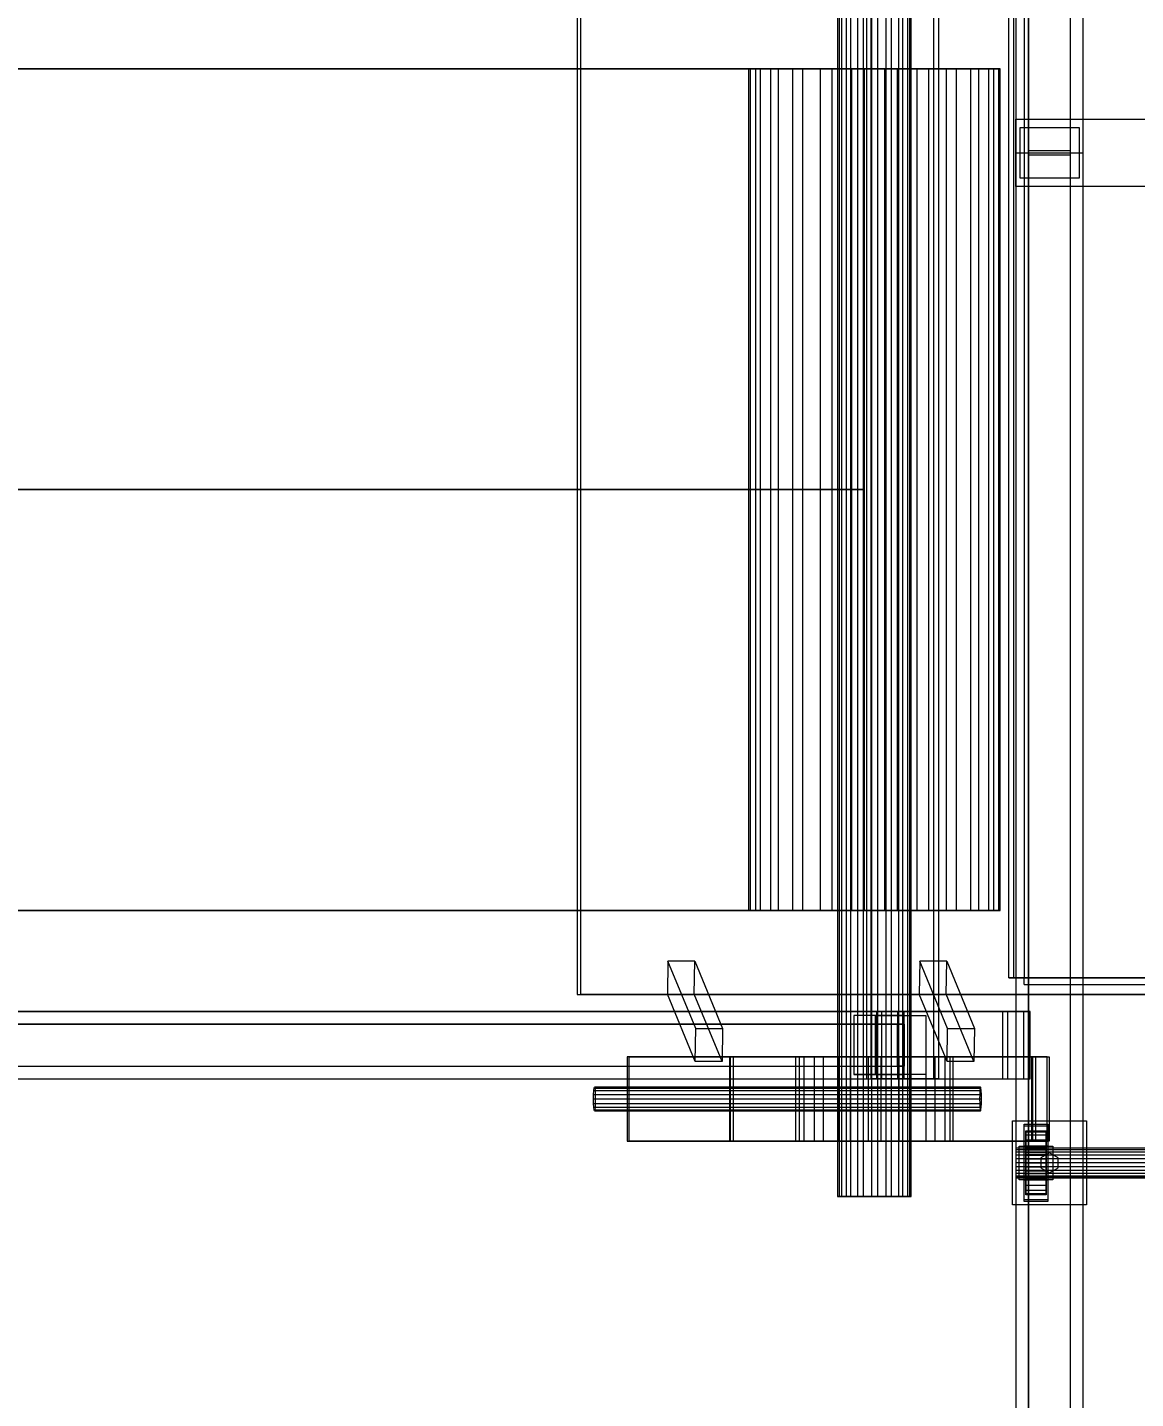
# Model space of a CAD drawing. Header units: millimetres. Extents: x -1970 to 34302, y -65268 to 6837.
# Drawn here: x 31445 to 32103, y -18540 to -17726 of the extents above; entities that cross this region are included whole.
import ezdxf

# ---------------------------------------------------------------- set-up
doc = ezdxf.new("R2010")
doc.units = ezdxf.units.MM
for name, color, linetype, lineweight in [('COTAS_P', 1, 'Continuous', 0), ('superior_C07', 7, 'Continuous', 0), ('superior_tolva_provisional', 7, 'Continuous', 0)]:
    doc.layers.add(name, color=color, linetype=linetype, lineweight=lineweight)
doc.dimstyles.new('R19_100', dxfattribs={"dimtxt": 250, "dimasz": 150, "dimexe": 150, "dimexo": 80, "dimgap": 100, "dimtad": 1, "dimtih": 1, "dimtoh": 1, "dimdsep": 46, "dimcen": 0.09, "dimadec": 0, "dimazin": 0, "dimtfac": 1, "dimtdec": 4, "dimtofl": 0, "dimtmove": 0, "dimatfit": 3, "dimfxl": 1, "dimtolj": 1, "dimtzin": 0, "dimarcsym": 0})

# ---------------------------------------------------------------- blocks, each defined once
blk = doc.blocks.new('*D33')
at = {"layer": 'COTAS_P', "color": 0, "lineweight": -2, "transparency": 16777216}
for p, q in [((32048.08, -17196), (31278.08, -17196)), ((31428.08, -18654), (31428.08, -17346)), ((32048.08, -18804), (31278.08, -18804))]:
    blk.add_line(p, q, dxfattribs=at)
at = {"layer": 'COTAS_P', "color": 0, "transparency": 16777216}
for points in [[(31403.08, -17346), (31453.08, -17346), (31428.08, -17196)], [(31403.08, -18654), (31453.08, -18654), (31428.08, -18804)]]:
    blk.add_solid(points, dxfattribs=at)
at = {"layer": 'Defpoints', "color": 0, "transparency": 16777216}
for p in [(31428.08, -17196), (32128.08, -17196), (32128.08, -18804)]:
    blk.add_point(p, dxfattribs=at)

msp = doc.modelspace()

# ---------------------------------------------------------------- linework, layer by layer
at = {"layer": 'superior_C07'}
for p, q in [((31926.155, -17580), (31926.155, -18420)), ((31927.146, -17580), (31927.146, -18420)), ((31928.501, -17580), (31928.501, -18420)), ((31931.326, -17580), (31931.326, -18420)), ((31933.829, -17580), (31933.829, -18420)), ((31938.056, -17580), (31938.056, -18420)), ((31941.327, -17580), (31941.327, -18420)), ((31946.313, -17580), (31946.313, -18420)), ((31949.853, -17580), (31949.853, -18420)), ((31954.84, -17580), (31954.84, -18420)), ((31958.11, -17580), (31958.11, -18420)), ((31962.338, -17580), (31962.338, -18420)), ((31964.841, -17580), (31964.841, -18420)), ((31967.665, -17580), (31967.665, -18420)), ((31969.02, -17580), (31969.02, -18420)), ((31970.012, -18420), (31970.012, -17580)), ((31943.435, -17650), (31943.435, -18350)), ((31946.252, -18350), (31946.252, -17650)), ((31983.306, -18350), (31983.306, -17650)), ((31986.122, -17650), (31986.122, -18350)), ((31771.705, -17700), (31771.705, -18300)), ((31773.717, -18300), (31773.717, -17700)), ((27618.221, -17750), (31954.118, -17750)), ((31954.52, -17750), (27618.623, -17750)), ((30885.003, -17750), (31941.566, -17750)), ((31942.049, -17750), (30885.485, -17750)), ((31877.436, -17750), (31873.326, -17750)), ((31873.326, -17750), (31874.312, -17750)), ((31873.326, -17750), (31873.326, -18250)), ((31874.312, -17750), (31880.325, -17750)), ((31874.312, -17750), (31874.312, -18250)), ((31886.359, -17750), (31877.436, -17750)), ((31877.436, -17750), (31877.436, -18250)), ((31880.325, -17750), (31890.955, -17750)), ((31880.325, -17750), (31880.325, -18250)), ((31899.489, -17750), (31886.359, -17750)), ((31886.359, -17750), (31886.359, -18250)), ((31890.955, -17750), (31905.479, -17750)), ((31890.955, -17750), (31890.955, -18250)), ((31915.931, -17750), (31899.489, -17750)), ((31899.489, -17750), (31899.489, -18250)), ((31905.479, -17750), (31922.906, -17750)), ((31905.479, -17750), (31905.479, -18250)), ((31934.564, -17750), (31915.931, -17750)), ((31915.931, -17750), (31915.931, -18250)), ((31922.906, -17750), (31942.049, -17750)), ((31922.906, -17750), (31922.906, -18250)), ((31954.118, -17750), (31934.564, -17750)), ((31934.564, -17750), (31934.564, -18250)), ((31941.566, -17750), (31941.566, -18000)), ((31941.566, -17750), (31942.049, -17750)), ((31942.049, -18000), (31942.049, -17750)), ((31942.049, -17750), (31961.603, -17750)), ((31942.049, -17750), (31942.049, -18250)), ((31954.118, -17750), (31954.118, -18250)), ((31954.52, -17750), (31954.118, -17750)), ((31973.261, -17750), (31954.118, -17750)), ((31954.52, -18250), (31954.52, -17750)), ((31961.603, -17750), (31980.236, -17750)), ((31961.603, -17750), (31961.603, -18250)), ((31990.688, -17750), (31973.261, -17750)), ((31973.261, -17750), (31973.261, -18250)), ((31980.236, -17750), (31996.677, -17750)), ((31980.236, -17750), (31980.236, -18250)), ((32005.211, -17750), (31990.688, -17750)), ((31990.688, -17750), (31990.688, -18250)), ((31996.677, -17750), (32009.807, -17750)), ((31996.677, -17750), (31996.677, -18250)), ((32015.842, -17750), (32005.211, -17750)), ((32005.211, -17750), (32005.211, -18250)), ((32009.807, -17750), (32018.731, -17750)), ((32009.807, -17750), (32009.807, -18250)), ((32021.855, -17750), (32015.842, -17750)), ((32015.842, -17750), (32015.842, -18250)), ((32018.731, -17750), (32022.84, -17750)), ((32018.731, -17750), (32018.731, -18250)), ((32022.84, -17750), (32021.855, -17750)), ((32021.855, -17750), (32021.855, -18250)), ((32022.84, -18250), (32022.84, -17750)), ((30885.003, -18000), (31941.566, -18000)), ((31942.049, -18000), (30885.485, -18000)), ((31941.566, -18000), (31941.566, -18250)), ((31942.049, -18000), (31941.566, -18000)), ((31942.049, -18250), (31942.049, -18000)), ((31954.118, -18250), (27618.221, -18250)), ((27618.623, -18250), (31954.52, -18250)), ((30885.003, -18250), (31941.566, -18250)), ((30885.485, -18250), (31942.049, -18250)), ((31874.312, -18250), (31873.326, -18250)), ((31873.326, -18250), (31877.436, -18250)), ((31880.325, -18250), (31874.312, -18250)), ((31877.436, -18250), (31886.359, -18250)), ((31890.955, -18250), (31880.325, -18250)), ((31886.359, -18250), (31899.489, -18250)), ((31905.479, -18250), (31890.955, -18250)), ((31899.489, -18250), (31915.931, -18250)), ((31922.906, -18250), (31905.479, -18250)), ((31915.931, -18250), (31934.564, -18250)), ((31942.049, -18250), (31922.906, -18250)), ((31934.564, -18250), (31954.118, -18250)), ((31941.566, -18250), (31942.049, -18250)), ((31961.603, -18250), (31942.049, -18250)), ((31954.118, -18250), (31954.52, -18250)), ((31954.118, -18250), (31973.261, -18250)), ((31980.236, -18250), (31961.603, -18250)), ((31973.261, -18250), (31990.688, -18250)), ((31996.677, -18250), (31980.236, -18250)), ((31990.688, -18250), (32005.211, -18250)), ((32009.807, -18250), (31996.677, -18250)), ((32005.211, -18250), (32015.842, -18250)), ((32018.731, -18250), (32009.807, -18250)), ((32015.842, -18250), (32021.855, -18250)), ((32022.84, -18250), (32018.731, -18250)), ((32021.855, -18250), (32022.84, -18250)), ((31825.542, -18280.185), (31825.233, -18299.815)), ((31841.49, -18280.185), (31825.542, -18280.185)), ((31842.036, -18320.185), (31825.542, -18280.185)), ((31841.181, -18299.815), (31841.49, -18280.185)), ((31841.49, -18280.185), (31857.984, -18320.185)), ((31975.055, -18280.185), (31974.747, -18299.815)), ((31991.003, -18280.185), (31975.055, -18280.185)), ((31991.549, -18320.185), (31975.055, -18280.185)), ((31990.695, -18299.815), (31991.003, -18280.185)), ((31991.003, -18280.185), (32007.498, -18320.185)), ((31771.705, -18300), (32329.89, -18300)), ((31771.705, -18300), (31773.717, -18300)), ((32331.901, -18300), (31773.717, -18300)), ((31825.233, -18299.815), (31841.181, -18299.815)), ((31841.728, -18339.815), (31825.233, -18299.815)), ((31857.676, -18339.815), (31841.181, -18299.815)), ((31974.747, -18299.815), (31990.695, -18299.815)), ((31991.241, -18339.815), (31974.747, -18299.815)), ((32007.189, -18339.815), (31990.695, -18299.815)), ((31201.392, -18317.5), (31961.834, -18317.5)), ((31949.29, -18310), (31201.722, -18310)), ((31204.94, -18310), (31952.509, -18310)), ((31965.712, -18317.5), (31205.27, -18317.5)), ((31961.761, -18310), (31214.193, -18310)), ((31218.216, -18310), (31965.784, -18310)), ((31965.851, -18312.5), (31935.948, -18312.5)), ((31935.948, -18312.5), (31935.948, -18347.5)), ((31948.822, -18312.5), (31935.948, -18312.5)), ((31948.822, -18347.5), (31948.822, -18312.5)), ((31948.822, -18312.5), (31978.724, -18312.5)), ((31949.29, -18310), (31949.29, -18350)), ((31952.509, -18310), (31949.29, -18310)), ((32024.047, -18310), (31949.29, -18310)), ((31952.509, -18350), (31952.509, -18310)), ((31952.509, -18310), (32027.265, -18310)), ((31961.761, -18310), (31961.761, -18350)), ((31965.784, -18310), (31961.761, -18310)), ((32036.518, -18310), (31961.761, -18310)), ((31961.834, -18342.5), (31961.834, -18317.5)), ((31961.834, -18317.5), (31965.712, -18317.5)), ((31965.712, -18317.5), (31965.712, -18342.5)), ((31965.784, -18350), (31965.784, -18310)), ((31965.784, -18310), (32040.541, -18310)), ((31965.851, -18347.5), (31965.851, -18312.5)), ((31965.851, -18312.5), (31978.724, -18312.5)), ((31978.724, -18312.5), (31978.724, -18347.5)), ((32024.047, -18310), (32024.047, -18350)), ((32027.265, -18310), (32024.047, -18310)), ((32027.265, -18350), (32027.265, -18310)), ((32036.518, -18310), (32036.518, -18350)), ((32040.541, -18310), (32036.518, -18310)), ((32040.541, -18350), (32040.541, -18310)), ((31841.728, -18339.815), (31842.036, -18320.185)), ((31842.036, -18320.185), (31857.984, -18320.185)), ((31857.984, -18320.185), (31857.676, -18339.815)), ((31991.241, -18339.815), (31991.549, -18320.185)), ((31991.549, -18320.185), (32007.498, -18320.185)), ((32007.498, -18320.185), (32007.189, -18339.815)), ((31201.392, -18342.5), (31961.834, -18342.5)), ((31205.27, -18342.5), (31965.712, -18342.5)), ((32050.575, -18337), (31801.386, -18337)), ((31801.386, -18337), (31801.386, -18387)), ((31802.593, -18337), (31801.386, -18337)), ((31802.593, -18387), (31802.593, -18337)), ((31802.593, -18337), (32051.782, -18337)), ((31857.676, -18339.815), (31841.728, -18339.815)), ((32041.493, -18337), (31862.076, -18337)), ((31862.076, -18337), (31862.076, -18387)), ((31862.559, -18337), (31862.076, -18337)), ((32041.814, -18337), (31862.398, -18337)), ((31862.398, -18337), (31862.398, -18387)), ((31864.41, -18337), (31862.398, -18337)), ((31862.559, -18387), (31862.559, -18337)), ((31862.559, -18337), (32041.975, -18337)), ((31864.41, -18387), (31864.41, -18337)), ((31864.41, -18337), (32043.826, -18337)), ((31906.249, -18337), (31901.236, -18337)), ((31901.236, -18337), (31903.355, -18337)), ((31901.236, -18337), (31901.236, -18387)), ((31903.355, -18337), (31912.283, -18337)), ((31903.355, -18337), (31903.355, -18387)), ((31917.631, -18337), (31906.249, -18337)), ((31906.249, -18337), (31906.249, -18387)), ((31912.283, -18337), (31926.662, -18337)), ((31912.283, -18337), (31912.283, -18387)), ((31933.649, -18337), (31917.631, -18337)), ((31917.631, -18337), (31917.631, -18387)), ((31926.662, -18337), (31944.302, -18337)), ((31926.662, -18337), (31926.662, -18387)), ((31951.865, -18337), (31933.649, -18337)), ((31933.649, -18337), (31933.649, -18387)), ((31944.302, -18337), (31962.517, -18337)), ((31944.302, -18337), (31944.302, -18387)), ((31969.505, -18337), (31951.865, -18337)), ((31951.865, -18337), (31951.865, -18387)), ((31965.712, -18342.5), (31961.834, -18342.5)), ((31962.517, -18337), (31978.536, -18337)), ((31962.517, -18337), (31962.517, -18387)), ((31983.884, -18337), (31969.505, -18337)), ((31969.505, -18337), (31969.505, -18387)), ((31978.536, -18337), (31989.918, -18337)), ((31978.536, -18337), (31978.536, -18387)), ((31992.812, -18337), (31983.884, -18337)), ((31983.884, -18337), (31983.884, -18387)), ((31989.918, -18337), (31994.931, -18337)), ((31989.918, -18337), (31989.918, -18387)), ((32007.189, -18339.815), (31991.241, -18339.815)), ((31994.931, -18337), (31992.812, -18337)), ((31992.812, -18337), (31992.812, -18387)), ((31994.931, -18387), (31994.931, -18337)), ((32041.493, -18387), (32041.493, -18337)), ((32041.493, -18337), (32041.975, -18337)), ((32041.814, -18387), (32041.814, -18337)), ((32041.814, -18337), (32043.826, -18337)), ((32041.975, -18337), (32041.975, -18387)), ((32043.826, -18337), (32043.826, -18387)), ((32050.575, -18387), (32050.575, -18337)), ((32050.575, -18337), (32051.782, -18337)), ((32051.782, -18337), (32051.782, -18387)), ((31201.722, -18350), (31949.29, -18350)), ((31204.94, -18350), (31952.509, -18350)), ((31214.193, -18350), (31961.761, -18350)), ((31218.216, -18350), (31965.784, -18350)), ((31935.948, -18347.5), (31965.851, -18347.5)), ((31948.822, -18347.5), (31935.948, -18347.5)), ((31943.435, -18350), (31983.306, -18350)), ((31943.435, -18350), (31946.252, -18350)), ((31986.122, -18350), (31946.252, -18350)), ((31978.724, -18347.5), (31948.822, -18347.5)), ((31949.29, -18350), (31952.509, -18350)), ((31949.29, -18350), (32024.047, -18350)), ((31952.509, -18350), (32027.265, -18350)), ((31961.761, -18350), (31965.784, -18350)), ((31961.761, -18350), (32036.518, -18350)), ((31965.784, -18350), (32040.541, -18350)), ((31978.724, -18347.5), (31965.851, -18347.5)), ((31986.122, -18350), (31983.306, -18350)), ((32024.047, -18350), (32027.265, -18350)), ((32036.518, -18350), (32040.541, -18350)), ((31781.332, -18359.321), (31781.455, -18357.05)), ((31781.455, -18357.05), (31781.637, -18355.533)), ((31781.455, -18357.05), (32010.709, -18357.05)), ((31781.637, -18355.533), (31781.853, -18355)), ((31781.637, -18355.533), (32010.892, -18355.533)), ((31781.853, -18355), (31782.068, -18355.533)), ((32011.107, -18355), (31781.853, -18355)), ((31782.068, -18355.533), (31782.251, -18357.05)), ((31782.068, -18355.533), (32011.323, -18355.533)), ((31782.251, -18357.05), (31782.373, -18359.321)), ((31782.251, -18357.05), (32011.505, -18357.05)), ((32010.709, -18357.05), (32010.587, -18359.321)), ((32010.892, -18355.533), (32010.709, -18357.05)), ((32011.107, -18355), (32010.892, -18355.533)), ((32011.323, -18355.533), (32011.107, -18355)), ((32011.505, -18357.05), (32011.323, -18355.533)), ((32011.627, -18359.321), (32011.505, -18357.05)), ((31781.29, -18362), (31781.332, -18359.321)), ((31781.332, -18364.679), (31781.29, -18362)), ((31781.29, -18362), (32010.544, -18362)), ((31781.332, -18359.321), (32010.587, -18359.321)), ((31781.455, -18366.95), (31781.332, -18364.679)), ((31781.332, -18364.679), (32010.587, -18364.679)), ((31781.637, -18368.467), (31781.455, -18366.95)), ((31781.455, -18366.95), (32010.709, -18366.95)), ((31782.251, -18366.95), (31782.068, -18368.467)), ((31782.373, -18364.679), (31782.251, -18366.95)), ((31782.251, -18366.95), (32011.505, -18366.95)), ((31782.373, -18359.321), (31782.416, -18362)), ((31782.373, -18359.321), (32011.627, -18359.321)), ((31782.416, -18362), (31782.373, -18364.679)), ((31782.373, -18364.679), (32011.627, -18364.679)), ((31782.416, -18362), (32011.67, -18362)), ((32010.587, -18359.321), (32010.544, -18362)), ((32010.544, -18362), (32010.587, -18364.679)), ((32010.587, -18364.679), (32010.709, -18366.95)), ((32010.709, -18366.95), (32010.892, -18368.467)), ((32011.323, -18368.467), (32011.505, -18366.95)), ((32011.505, -18366.95), (32011.627, -18364.679)), ((32011.67, -18362), (32011.627, -18359.321)), ((32011.627, -18364.679), (32011.67, -18362)), ((31781.853, -18369), (31781.637, -18368.467)), ((31781.637, -18368.467), (32010.892, -18368.467)), ((31782.068, -18368.467), (31781.853, -18369)), ((31781.853, -18369), (32011.107, -18369)), ((31782.068, -18368.467), (32011.323, -18368.467)), ((32010.892, -18368.467), (32011.107, -18369)), ((32011.107, -18369), (32011.323, -18368.467)), ((31801.386, -18387), (32050.575, -18387)), ((31801.386, -18387), (31802.593, -18387)), ((32051.782, -18387), (31802.593, -18387)), ((31862.076, -18387), (32041.493, -18387)), ((31862.076, -18387), (31862.559, -18387)), ((31862.398, -18387), (32041.814, -18387)), ((31862.398, -18387), (31864.41, -18387)), ((32041.975, -18387), (31862.559, -18387)), ((32043.826, -18387), (31864.41, -18387)), ((31903.355, -18387), (31901.236, -18387)), ((31901.236, -18387), (31906.249, -18387)), ((31912.283, -18387), (31903.355, -18387)), ((31906.249, -18387), (31917.631, -18387)), ((31926.662, -18387), (31912.283, -18387)), ((31917.631, -18387), (31933.649, -18387)), ((31944.302, -18387), (31926.662, -18387)), ((31933.649, -18387), (31951.865, -18387)), ((31962.517, -18387), (31944.302, -18387)), ((31951.865, -18387), (31969.505, -18387)), ((31978.536, -18387), (31962.517, -18387)), ((31969.505, -18387), (31983.884, -18387)), ((31989.918, -18387), (31978.536, -18387)), ((31983.884, -18387), (31992.812, -18387)), ((31994.931, -18387), (31989.918, -18387)), ((31992.812, -18387), (31994.931, -18387)), ((32041.975, -18387), (32041.493, -18387)), ((32043.826, -18387), (32041.814, -18387)), ((32051.782, -18387), (32050.575, -18387)), ((31927.146, -18420), (31926.155, -18420)), ((31926.155, -18420), (31928.501, -18420)), ((31931.326, -18420), (31927.146, -18420)), ((31928.501, -18420), (31933.829, -18420)), ((31938.056, -18420), (31931.326, -18420)), ((31933.829, -18420), (31941.327, -18420)), ((31946.313, -18420), (31938.056, -18420)), ((31941.327, -18420), (31949.853, -18420)), ((31954.84, -18420), (31946.313, -18420)), ((31949.853, -18420), (31958.11, -18420)), ((31962.338, -18420), (31954.84, -18420)), ((31958.11, -18420), (31964.841, -18420)), ((31967.665, -18420), (31962.338, -18420)), ((31964.841, -18420), (31969.02, -18420)), ((31970.012, -18420), (31967.665, -18420)), ((31969.02, -18420), (31970.012, -18420))]:
    msp.add_line(p, q, dxfattribs=at)
at = {"layer": 'superior_tolva_provisional'}
for p, q in [((32039.583, -16598.878), (32039.583, -17798.878)), ((32064.583, -17798.878), (32064.583, -16598.878)), ((32032.083, -16600), (32032.083, -17800)), ((32039.583, -17801.122), (32039.583, -16601.122)), ((32064.583, -17801.122), (32064.583, -16601.122)), ((32072.083, -17800), (32072.083, -16600)), ((32027.891, -18290), (32027.891, -17710)), ((32030.955, -18290), (32030.955, -17710)), ((32037.083, -17710), (32037.083, -18290)), ((32032.083, -17820), (32032.083, -17780)), ((32032.083, -17780), (34232.083, -17780)), ((32034.583, -17785), (32069.583, -17785)), ((32034.583, -17815), (32034.583, -17785)), ((32069.583, -17785), (32069.583, -17815)), ((32032.083, -17800), (32072.083, -17800)), ((32032.083, -17800), (32032.083, -19000)), ((32064.583, -17798.878), (32039.583, -17798.878)), ((32039.583, -17798.878), (32039.583, -17801.122)), ((32039.583, -18998.878), (32039.583, -17798.878)), ((32039.583, -17801.122), (32064.583, -17801.122)), ((32039.583, -17801.122), (32039.583, -19001.122)), ((32064.583, -17801.122), (32064.583, -17798.878)), ((32064.583, -18998.878), (32064.583, -17798.878)), ((32064.583, -19001.122), (32064.583, -17801.122)), ((32072.083, -19000), (32072.083, -17800)), ((34232.083, -17820), (32032.083, -17820)), ((32069.583, -17815), (32034.583, -17815)), ((32294.724, -18290), (32027.891, -18290)), ((32027.891, -18290), (32030.955, -18290)), ((32297.789, -18290), (32030.955, -18290)), ((32030.955, -18290), (32037.083, -18290)), ((32037.083, -18290), (32303.917, -18290)), ((32037.083, -18294), (32037.083, -18290)), ((32037.083, -18294), (32303.917, -18294)), ((32030.083, -18425), (32030.083, -18375)), ((32030.083, -18375), (32074.083, -18375)), ((32074.083, -18375), (32074.083, -18425)), ((32037.083, -18423), (32037.083, -18377)), ((32037.083, -18377), (32051.083, -18377)), ((32037.083, -18390), (32037.083, -18378)), ((32037.083, -18378), (32051.083, -18378)), ((32038.083, -18391), (32038.083, -18381)), ((32038.083, -18381), (32038.083, -18381.647)), ((32038.083, -18381), (32050.083, -18381)), ((32038.083, -18381.647), (32038.083, -18391.307)), ((32050.083, -18381.647), (32038.083, -18381.647)), ((32038.083, -18381.647), (32038.083, -18383.546)), ((32050.083, -18381.647), (32050.083, -18381)), ((32050.083, -18381), (32050.083, -18391)), ((32050.083, -18391.307), (32050.083, -18381.647)), ((32050.083, -18383.546), (32050.083, -18381.647)), ((32051.083, -18377), (32051.083, -18423)), ((32051.083, -18378), (32051.083, -18390)), ((32032.083, -18391), (32032.083, -18391.307)), ((32032.083, -18391), (34232.083, -18391)), ((32032.083, -18391.307), (32032.083, -18392.206)), ((34232.083, -18391.307), (32032.083, -18391.307)), ((32034.083, -18410), (32034.083, -18390)), ((32034.083, -18390), (32054.083, -18390)), ((32051.083, -18390), (32037.083, -18390)), ((32038.083, -18383.546), (32038.083, -18392.206)), ((32050.083, -18383.546), (32038.083, -18383.546)), ((32038.083, -18383.546), (32038.083, -18386.565)), ((32038.083, -18386.565), (32038.083, -18393.636)), ((32050.083, -18386.565), (32038.083, -18386.565)), ((32038.083, -18386.565), (32038.083, -18390.5)), ((32038.083, -18390.5), (32038.083, -18395.5)), ((32050.083, -18390.5), (32038.083, -18390.5)), ((32038.083, -18390.5), (32038.083, -18395.082)), ((32038.083, -18391.307), (32038.083, -18391)), ((32050.083, -18391), (32038.083, -18391)), ((32038.083, -18391.307), (32050.083, -18391.307)), ((32038.083, -18392.206), (32038.083, -18391.307)), ((32050.083, -18392.206), (32050.083, -18383.546)), ((32050.083, -18386.565), (32050.083, -18383.546)), ((32050.083, -18393.636), (32050.083, -18386.565)), ((32050.083, -18390.5), (32050.083, -18386.565)), ((32050.083, -18395.5), (32050.083, -18390.5)), ((32050.083, -18395.082), (32050.083, -18390.5)), ((32050.083, -18391), (32050.083, -18391.307)), ((32050.083, -18391.307), (32050.083, -18392.206)), ((32054.083, -18390), (32054.083, -18410)), ((32032.083, -18392.206), (32032.083, -18393.636)), ((34232.083, -18392.206), (32032.083, -18392.206)), ((32032.083, -18393.636), (32032.083, -18395.5)), ((34232.083, -18393.636), (32032.083, -18393.636)), ((32032.083, -18395.5), (32032.083, -18397.671)), ((34232.083, -18395.5), (32032.083, -18395.5)), ((32032.083, -18397.671), (32032.083, -18400)), ((34232.083, -18397.671), (32032.083, -18397.671)), ((32038.083, -18392.206), (32050.083, -18392.206)), ((32038.083, -18393.636), (32038.083, -18392.206)), ((32038.083, -18393.636), (32050.083, -18393.636)), ((32038.083, -18395.5), (32038.083, -18393.636)), ((32038.083, -18395.082), (32038.083, -18397.671)), ((32050.083, -18395.082), (32038.083, -18395.082)), ((32038.083, -18395.082), (32038.083, -18400)), ((32038.083, -18395.5), (32050.083, -18395.5)), ((32038.083, -18397.671), (32038.083, -18395.5)), ((32038.083, -18397.671), (32050.083, -18397.671)), ((32038.083, -18400), (32038.083, -18397.671)), ((32052.083, -18394), (32046.887, -18397)), ((32046.887, -18397), (32046.887, -18403)), ((32050.083, -18392.206), (32050.083, -18393.636)), ((32050.083, -18393.636), (32050.083, -18395.5)), ((32050.083, -18397.671), (32050.083, -18395.082)), ((32050.083, -18400), (32050.083, -18395.082)), ((32050.083, -18395.5), (32050.083, -18397.671)), ((32050.083, -18397.671), (32050.083, -18400)), ((32057.279, -18397), (32052.083, -18394)), ((32057.279, -18403), (32057.279, -18397)), ((32032.083, -18400), (32032.083, -18402.329)), ((34232.083, -18400), (32032.083, -18400)), ((32032.083, -18402.329), (32032.083, -18404.5)), ((34232.083, -18402.329), (32032.083, -18402.329)), ((32032.083, -18404.5), (32032.083, -18406.364)), ((34232.083, -18404.5), (32032.083, -18404.5)), ((32032.083, -18406.364), (32032.083, -18407.794)), ((34232.083, -18406.364), (32032.083, -18406.364)), ((32038.083, -18400), (32050.083, -18400)), ((32038.083, -18400), (32038.083, -18404.918)), ((32038.083, -18402.329), (32038.083, -18400)), ((32038.083, -18404.918), (32038.083, -18402.329)), ((32038.083, -18402.329), (32050.083, -18402.329)), ((32038.083, -18404.5), (32038.083, -18402.329)), ((32038.083, -18409.5), (32038.083, -18404.5)), ((32038.083, -18404.5), (32050.083, -18404.5)), ((32038.083, -18406.364), (32038.083, -18404.5)), ((32050.083, -18404.918), (32038.083, -18404.918)), ((32038.083, -18404.918), (32038.083, -18409.5)), ((32038.083, -18413.435), (32038.083, -18406.364)), ((32038.083, -18406.364), (32050.083, -18406.364)), ((32038.083, -18407.794), (32038.083, -18406.364)), ((32046.887, -18403), (32052.083, -18406)), ((32050.083, -18400), (32050.083, -18402.329)), ((32050.083, -18404.918), (32050.083, -18400)), ((32050.083, -18402.329), (32050.083, -18404.918)), ((32050.083, -18402.329), (32050.083, -18404.5)), ((32050.083, -18404.5), (32050.083, -18409.5)), ((32050.083, -18404.5), (32050.083, -18406.364)), ((32050.083, -18409.5), (32050.083, -18404.918)), ((32050.083, -18406.364), (32050.083, -18413.435)), ((32050.083, -18406.364), (32050.083, -18407.794)), ((32052.083, -18406), (32057.279, -18403)), ((32032.083, -18407.794), (32032.083, -18408.693)), ((34232.083, -18407.794), (32032.083, -18407.794)), ((32032.083, -18408.693), (32032.083, -18409)), ((34232.083, -18408.693), (32032.083, -18408.693)), ((34232.083, -18409), (32032.083, -18409)), ((32054.083, -18410), (32034.083, -18410)), ((32037.083, -18422), (32037.083, -18410)), ((32037.083, -18410), (32051.083, -18410)), ((32038.083, -18416.454), (32038.083, -18407.794)), ((32038.083, -18407.794), (32050.083, -18407.794)), ((32038.083, -18408.693), (32038.083, -18407.794)), ((32038.083, -18418.353), (32038.083, -18408.693)), ((32038.083, -18408.693), (32050.083, -18408.693)), ((32038.083, -18409), (32038.083, -18408.693)), ((32038.083, -18419), (32038.083, -18409)), ((32038.083, -18409), (32050.083, -18409)), ((32050.083, -18409.5), (32038.083, -18409.5)), ((32038.083, -18409.5), (32038.083, -18413.435)), ((32050.083, -18413.435), (32038.083, -18413.435)), ((32038.083, -18413.435), (32038.083, -18416.454)), ((32050.083, -18407.794), (32050.083, -18416.454)), ((32050.083, -18407.794), (32050.083, -18408.693)), ((32050.083, -18408.693), (32050.083, -18418.353)), ((32050.083, -18408.693), (32050.083, -18409)), ((32050.083, -18409), (32050.083, -18419)), ((32050.083, -18413.435), (32050.083, -18409.5)), ((32050.083, -18416.454), (32050.083, -18413.435)), ((32051.083, -18410), (32051.083, -18422)), ((32051.083, -18422), (32037.083, -18422)), ((32051.083, -18423), (32037.083, -18423)), ((32050.083, -18416.454), (32038.083, -18416.454)), ((32038.083, -18416.454), (32038.083, -18418.353)), ((32050.083, -18418.353), (32038.083, -18418.353)), ((32038.083, -18418.353), (32038.083, -18419)), ((32050.083, -18419), (32038.083, -18419)), ((32050.083, -18418.353), (32050.083, -18416.454)), ((32050.083, -18419), (32050.083, -18418.353)), ((32074.083, -18425), (32030.083, -18425))]:
    msp.add_line(p, q, dxfattribs=at)

# ---------------------------------------------------------------- dimensions: what is measured, and where the dimension line sits
at = {"layer": 'COTAS_P'}
dim = msp.add_aligned_dim(p1=(32128.083, -18804), p2=(32128.083, -17196), distance=700, text='<> P', dimstyle='R19_100', dxfattribs=at)
dim.commit()
dim.dimension.update_dxf_attribs({"geometry": '*D33', "text_midpoint": (31428.083, -18000)})

doc.saveas('drawing.dxf')
